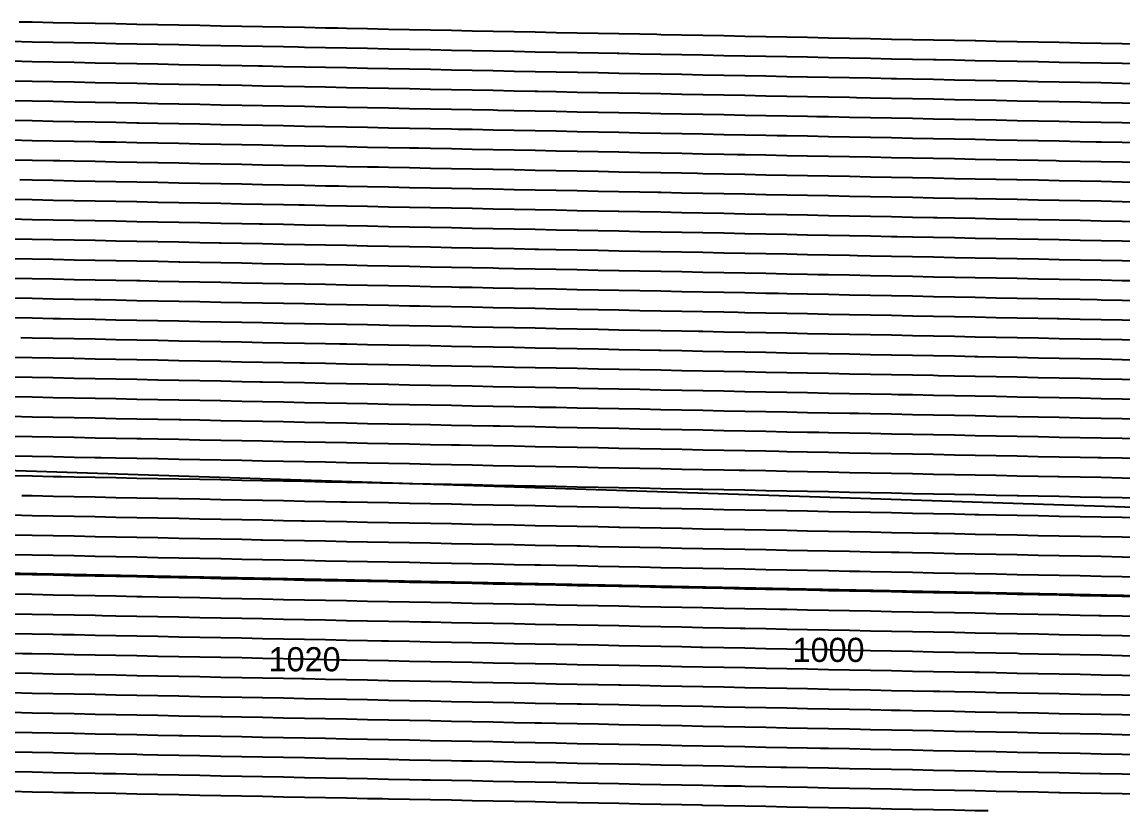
# Model space of a CAD drawing. Header units: metres. Extents: x 2416 to 4584, y 31 to 133.
# Drawn here: x 3184.7 to 3298.6, y 32.7 to 114.3 of the extents above; entities that cross this region are included whole.
import ezdxf
from ezdxf.enums import TextEntityAlignment as Align

# ---------------------------------------------------------------- set-up
doc = ezdxf.new("R2010")
doc.units = ezdxf.units.M
for name, color, linetype in [('Vs_1000', 7, 'Continuous'), ('Vs_1020', 7, 'Continuous'), ('Vs_1040', 7, 'Continuous'), ('Vs_1060', 7, 'Continuous'), ('Vs_1080', 7, 'Continuous'), ('Vs_1100', 7, 'Continuous'), ('Vs_1120', 7, 'Continuous'), ('Vs_1140', 7, 'Continuous'), ('Vs_1160', 7, 'Continuous'), ('Vs_380', 7, 'Continuous'), ('Vs_400', 7, 'Continuous'), ('Vs_420', 7, 'Continuous'), ('Vs_440', 7, 'Continuous'), ('Vs_460', 7, 'Continuous'), ('Vs_480', 7, 'Continuous'), ('Vs_500', 7, 'Continuous'), ('Vs_520', 7, 'Continuous'), ('Vs_540', 7, 'Continuous'), ('Vs_560', 7, 'Continuous'), ('Vs_580', 7, 'Continuous'), ('Vs_600', 7, 'Continuous'), ('Vs_620', 7, 'Continuous'), ('Vs_640', 7, 'Continuous'), ('Vs_660', 7, 'Continuous'), ('Vs_680', 7, 'Continuous'), ('Vs_700', 7, 'Continuous'), ('Vs_720', 7, 'Continuous'), ('Vs_740', 7, 'Continuous'), ('Vs_760', 7, 'Continuous'), ('Vs_780', 7, 'Continuous'), ('Vs_800', 7, 'Continuous'), ('Vs_820', 7, 'Continuous'), ('Vs_840', 7, 'Continuous'), ('Vs_860', 7, 'Continuous'), ('Vs_880', 7, 'Continuous'), ('Vs_900', 7, 'Continuous'), ('Vs_920', 7, 'Continuous'), ('Vs_940', 7, 'Continuous'), ('Vs_960', 7, 'Continuous'), ('Vs_980', 7, 'Continuous')]:
    doc.layers.add(name, color=color, linetype=linetype)

msp = doc.modelspace()

# ---------------------------------------------------------------- linework, layer by layer
at = {"layer": 'Vs_1000'}
msp.add_lwpolyline([(3300.7, 48.73), (3298.54, 48.77), (3296.37, 48.82), (3294.2, 48.86), (3292.03, 48.9), (3289.86, 48.95), (3287.92, 48.98), (3287.7, 48.99), (3285.53, 49.03), (3283.36, 49.08), (3281.19, 49.12), (3279.02, 49.16), (3276.85, 49.2), (3274.69, 49.25), (3272.52, 49.29), (3270.35, 49.33), (3268.18, 49.38), (3266.01, 49.42), (3263.85, 49.46), (3261.68, 49.5), (3259.51, 49.55), (3257.34, 49.59), (3255.17, 49.63), (3254.92, 49.64), (3253.01, 49.68), (3250.84, 49.72), (3248.67, 49.76), (3246.5, 49.8), (3244.33, 49.85), (3242.17, 49.89), (3240, 49.93), (3237.83, 49.98), (3235.66, 50.02), (3233.49, 50.06), (3231.33, 50.11), (3229.16, 50.15), (3226.99, 50.19), (3224.82, 50.23), (3222.65, 50.28), (3221.93, 50.29), (3220.49, 50.32), (3218.32, 50.36), (3216.15, 50.41), (3213.98, 50.45), (3211.81, 50.49), (3209.64, 50.53), (3207.48, 50.58), (3205.31, 50.62), (3203.14, 50.66), (3200.97, 50.71), (3198.8, 50.75), (3196.64, 50.79), (3194.47, 50.84), (3192.3, 50.88), (3190.13, 50.92), (3188.94, 50.94), (3187.96, 50.96), (3185.8, 51.01), (3183.63, 51.05)], dxfattribs=at)
at = {"layer": 'Vs_1020'}
msp.add_lwpolyline([(3300.7, 46.69), (3298.54, 46.73), (3296.37, 46.78), (3294.2, 46.82), (3292.03, 46.86), (3289.86, 46.91), (3287.7, 46.95), (3285.53, 46.99), (3283.81, 47.03), (3283.36, 47.03), (3281.19, 47.08), (3279.02, 47.12), (3276.85, 47.16), (3274.69, 47.21), (3272.52, 47.25), (3270.35, 47.29), (3268.18, 47.33), (3266.01, 47.38), (3263.85, 47.42), (3261.68, 47.46), (3259.51, 47.51), (3257.34, 47.55), (3255.17, 47.59), (3253.01, 47.63), (3250.84, 47.68), (3250.81, 47.68), (3248.67, 47.72), (3246.5, 47.76), (3244.33, 47.81), (3242.17, 47.85), (3240, 47.89), (3237.83, 47.94), (3235.66, 47.98), (3233.49, 48.02), (3231.33, 48.06), (3229.16, 48.11), (3226.99, 48.15), (3224.82, 48.19), (3222.65, 48.24), (3220.49, 48.28), (3218.32, 48.32), (3217.82, 48.33), (3216.15, 48.36), (3213.98, 48.41), (3211.81, 48.45), (3209.64, 48.49), (3207.48, 48.54), (3205.31, 48.58), (3203.14, 48.62), (3200.97, 48.67), (3198.8, 48.71), (3196.64, 48.75), (3194.47, 48.79), (3192.3, 48.84), (3190.13, 48.88), (3187.96, 48.92), (3185.8, 48.97), (3184.83, 48.98), (3183.63, 49.01)], dxfattribs=at)
at = {"layer": 'Vs_1040'}
msp.add_lwpolyline([(3300.7, 44.65), (3298.54, 44.69), (3296.37, 44.74), (3294.2, 44.78), (3292.03, 44.82), (3289.86, 44.86), (3287.7, 44.91), (3285.53, 44.95), (3283.36, 44.99), (3281.19, 45.04), (3279.69, 45.07), (3279.02, 45.08), (3276.85, 45.12), (3274.69, 45.16), (3272.52, 45.21), (3270.35, 45.25), (3268.18, 45.29), (3266.01, 45.34), (3263.85, 45.38), (3261.68, 45.42), (3259.51, 45.46), (3257.34, 45.51), (3255.17, 45.55), (3253.01, 45.59), (3250.84, 45.64), (3248.67, 45.68), (3246.7, 45.72), (3246.5, 45.72), (3244.33, 45.77), (3242.17, 45.81), (3240, 45.85), (3237.83, 45.89), (3235.66, 45.94), (3233.49, 45.98), (3231.33, 46.02), (3229.16, 46.07), (3226.99, 46.11), (3224.82, 46.15), (3222.65, 46.19), (3220.49, 46.24), (3218.32, 46.28), (3216.15, 46.32), (3213.98, 46.37), (3213.71, 46.37), (3211.81, 46.41), (3209.64, 46.45), (3207.48, 46.5), (3205.31, 46.54), (3203.14, 46.58), (3200.97, 46.62), (3198.8, 46.67), (3196.64, 46.71), (3194.47, 46.75), (3192.3, 46.8), (3190.13, 46.84), (3187.96, 46.88), (3185.8, 46.92), (3183.63, 46.97)], dxfattribs=at)
at = {"layer": 'Vs_1060'}
msp.add_lwpolyline([(3300.7, 42.61), (3298.54, 42.65), (3296.37, 42.69), (3294.2, 42.74), (3292.03, 42.78), (3289.86, 42.82), (3287.7, 42.87), (3285.53, 42.91), (3283.36, 42.95), (3281.19, 42.99), (3279.02, 43.04), (3276.85, 43.08), (3275.58, 43.11), (3274.69, 43.12), (3272.52, 43.17), (3270.35, 43.21), (3268.18, 43.25), (3266.01, 43.29), (3263.85, 43.34), (3261.68, 43.38), (3259.51, 43.42), (3257.34, 43.47), (3255.17, 43.51), (3253.01, 43.55), (3250.84, 43.6), (3248.67, 43.64), (3246.5, 43.68), (3244.33, 43.72), (3242.59, 43.76), (3242.17, 43.77), (3240, 43.81), (3237.83, 43.85), (3235.66, 43.9), (3233.49, 43.94), (3231.33, 43.98), (3229.16, 44.02), (3226.99, 44.07), (3224.82, 44.11), (3222.65, 44.15), (3220.49, 44.2), (3218.32, 44.24), (3216.15, 44.28), (3213.98, 44.33), (3211.81, 44.37), (3209.64, 44.41), (3209.6, 44.41), (3207.48, 44.45), (3205.31, 44.5), (3203.14, 44.54), (3200.97, 44.58), (3198.8, 44.63), (3196.64, 44.67), (3194.47, 44.71), (3192.3, 44.75), (3190.13, 44.8), (3187.96, 44.84), (3185.8, 44.88), (3183.63, 44.93)], dxfattribs=at)
at = {"layer": 'Vs_1080'}
msp.add_lwpolyline([(3300.7, 40.57), (3298.54, 40.61), (3296.37, 40.65), (3294.2, 40.7), (3292.03, 40.74), (3289.86, 40.78), (3287.7, 40.82), (3285.53, 40.87), (3283.36, 40.91), (3281.19, 40.95), (3279.02, 41), (3276.85, 41.04), (3274.69, 41.08), (3272.52, 41.12), (3271.47, 41.15), (3270.35, 41.17), (3268.18, 41.21), (3266.01, 41.25), (3263.85, 41.3), (3261.68, 41.34), (3259.51, 41.38), (3257.34, 41.43), (3255.17, 41.47), (3253.01, 41.51), (3250.84, 41.55), (3248.67, 41.6), (3246.5, 41.64), (3244.33, 41.68), (3242.17, 41.73), (3240, 41.77), (3238.48, 41.8), (3237.83, 41.81), (3235.66, 41.85), (3233.49, 41.9), (3231.33, 41.94), (3229.16, 41.98), (3226.99, 42.03), (3224.82, 42.07), (3222.65, 42.11), (3220.49, 42.16), (3218.32, 42.2), (3216.15, 42.24), (3213.98, 42.28), (3211.81, 42.33), (3209.64, 42.37), (3207.48, 42.41), (3205.48, 42.45), (3205.31, 42.46), (3203.14, 42.5), (3200.97, 42.54), (3198.8, 42.58), (3196.64, 42.63), (3194.47, 42.67), (3192.3, 42.71), (3190.13, 42.76), (3187.96, 42.8), (3185.8, 42.84), (3183.63, 42.89)], dxfattribs=at)
at = {"layer": 'Vs_1100'}
msp.add_lwpolyline([(3300.35, 38.53), (3298.54, 38.57), (3296.37, 38.61), (3294.2, 38.65), (3292.03, 38.7), (3289.86, 38.74), (3287.7, 38.78), (3285.53, 38.83), (3283.36, 38.87), (3281.19, 38.91), (3279.02, 38.95), (3276.85, 39), (3274.69, 39.04), (3272.52, 39.08), (3270.35, 39.13), (3268.18, 39.17), (3267.36, 39.19), (3266.01, 39.21), (3263.85, 39.26), (3261.68, 39.3), (3259.51, 39.34), (3257.34, 39.38), (3255.17, 39.43), (3253.01, 39.47), (3250.84, 39.51), (3248.67, 39.56), (3246.5, 39.6), (3244.33, 39.64), (3242.17, 39.68), (3240, 39.73), (3237.83, 39.77), (3235.66, 39.81), (3234.37, 39.84), (3233.49, 39.86), (3231.33, 39.9), (3229.16, 39.94), (3226.99, 39.99), (3224.82, 40.03), (3222.65, 40.07), (3220.49, 40.11), (3218.32, 40.16), (3216.15, 40.2), (3213.98, 40.24), (3211.81, 40.29), (3209.64, 40.33), (3207.48, 40.37), (3205.31, 40.41), (3203.14, 40.46), (3201.37, 40.49), (3200.97, 40.5), (3198.8, 40.54), (3196.64, 40.59), (3194.47, 40.63), (3192.3, 40.67), (3190.13, 40.72), (3187.96, 40.76), (3185.8, 40.8), (3183.63, 40.84)], dxfattribs=at)
at = {"layer": 'Vs_1120'}
msp.add_lwpolyline([(3300.7, 36.48), (3298.54, 36.53), (3296.37, 36.57), (3296.24, 36.57), (3294.2, 36.61), (3292.03, 36.66), (3289.86, 36.7), (3287.7, 36.74), (3285.53, 36.78), (3283.36, 36.83), (3281.19, 36.87), (3279.02, 36.91), (3276.85, 36.96), (3274.69, 37), (3272.52, 37.04), (3270.35, 37.09), (3268.18, 37.13), (3266.01, 37.17), (3263.85, 37.21), (3263.25, 37.23), (3261.68, 37.26), (3259.51, 37.3), (3257.34, 37.34), (3255.17, 37.39), (3253.01, 37.43), (3250.84, 37.47), (3248.67, 37.51), (3246.5, 37.56), (3244.33, 37.6), (3242.17, 37.64), (3240, 37.69), (3237.83, 37.73), (3235.66, 37.77), (3233.49, 37.82), (3231.33, 37.86), (3230.25, 37.88), (3229.16, 37.9), (3226.99, 37.94), (3224.82, 37.99), (3222.65, 38.03), (3220.49, 38.07), (3218.32, 38.12), (3216.15, 38.16), (3213.98, 38.2), (3211.81, 38.24), (3209.64, 38.29), (3207.48, 38.33), (3205.31, 38.37), (3203.14, 38.42), (3200.97, 38.46), (3198.8, 38.5), (3197.26, 38.53), (3196.64, 38.55), (3194.47, 38.59), (3192.3, 38.63), (3190.13, 38.67), (3187.96, 38.72), (3185.8, 38.76), (3183.63, 38.8)], dxfattribs=at)
at = {"layer": 'Vs_1140'}
msp.add_lwpolyline([(3300.7, 34.44), (3298.54, 34.49), (3296.37, 34.53), (3294.2, 34.57), (3292.13, 34.61), (3292.03, 34.61), (3289.86, 34.66), (3287.7, 34.7), (3285.53, 34.74), (3283.36, 34.79), (3281.19, 34.83), (3279.02, 34.87), (3276.85, 34.92), (3274.69, 34.96), (3272.52, 35), (3270.35, 35.04), (3268.18, 35.09), (3266.01, 35.13), (3263.85, 35.17), (3261.68, 35.22), (3259.51, 35.26), (3259.13, 35.27), (3257.34, 35.3), (3255.17, 35.34), (3253.01, 35.39), (3250.84, 35.43), (3248.67, 35.47), (3246.5, 35.52), (3244.33, 35.56), (3242.17, 35.6), (3240, 35.65), (3237.83, 35.69), (3235.66, 35.73), (3233.49, 35.77), (3231.33, 35.82), (3229.16, 35.86), (3226.99, 35.9), (3226.14, 35.92), (3224.82, 35.95), (3222.65, 35.99), (3220.49, 36.03), (3218.32, 36.07), (3216.15, 36.12), (3213.98, 36.16), (3211.81, 36.2), (3209.64, 36.25), (3207.48, 36.29), (3205.31, 36.33), (3203.14, 36.38), (3200.97, 36.42), (3198.8, 36.46), (3196.64, 36.5), (3194.47, 36.55), (3193.15, 36.57), (3192.3, 36.59), (3190.13, 36.63), (3187.96, 36.68), (3185.8, 36.72), (3183.63, 36.76)], dxfattribs=at)
at = {"layer": 'Vs_1160'}
msp.add_lwpolyline([(3284.7, 32.72), (3283.36, 32.75), (3281.19, 32.79), (3279.02, 32.83), (3276.85, 32.87), (3274.69, 32.92), (3272.52, 32.96), (3270.35, 33), (3268.18, 33.05), (3266.01, 33.09), (3263.85, 33.13), (3261.68, 33.17), (3259.51, 33.22), (3257.34, 33.26), (3255.17, 33.3), (3255.02, 33.31), (3253.01, 33.35), (3250.84, 33.39), (3248.67, 33.43), (3246.5, 33.48), (3244.33, 33.52), (3242.17, 33.56), (3240, 33.6), (3237.83, 33.65), (3235.66, 33.69), (3233.49, 33.73), (3231.33, 33.78), (3229.16, 33.82), (3226.99, 33.86), (3224.82, 33.9), (3222.65, 33.95), (3222.03, 33.96), (3220.49, 33.99), (3218.32, 34.03), (3216.15, 34.08), (3213.98, 34.12), (3211.81, 34.16), (3209.64, 34.21), (3207.48, 34.25), (3205.31, 34.29), (3203.14, 34.33), (3200.97, 34.38), (3198.8, 34.42), (3196.64, 34.46), (3194.47, 34.51), (3192.3, 34.55), (3190.13, 34.59), (3189.04, 34.61), (3187.96, 34.63), (3185.8, 34.68), (3183.63, 34.72)], dxfattribs=at)
at = {"layer": 'Vs_380'}
msp.add_lwpolyline([(3300.7, 112.01), (3298.54, 112.05), (3296.37, 112.1), (3294.2, 112.14), (3292.03, 112.18), (3289.86, 112.22), (3287.7, 112.27), (3285.53, 112.31), (3283.41, 112.35), (3283.36, 112.35), (3281.19, 112.4), (3279.02, 112.44), (3276.85, 112.48), (3274.69, 112.52), (3272.52, 112.57), (3270.35, 112.61), (3268.18, 112.65), (3266.01, 112.7), (3263.85, 112.74), (3261.68, 112.78), (3259.51, 112.83), (3257.34, 112.87), (3255.17, 112.91), (3253.01, 112.95), (3250.84, 113), (3250.42, 113.01), (3248.67, 113.04), (3246.5, 113.08), (3244.33, 113.13), (3242.17, 113.17), (3240, 113.21), (3237.83, 113.25), (3235.66, 113.3), (3233.49, 113.34), (3231.33, 113.38), (3229.16, 113.43), (3226.99, 113.47), (3224.82, 113.51), (3222.65, 113.55), (3220.49, 113.6), (3218.32, 113.64), (3217.43, 113.66), (3216.15, 113.68), (3213.98, 113.73), (3211.81, 113.77), (3209.64, 113.81), (3207.48, 113.86), (3205.31, 113.9), (3203.14, 113.94), (3200.97, 113.98), (3198.8, 114.03), (3196.64, 114.07), (3194.47, 114.11), (3192.3, 114.16), (3190.13, 114.2), (3187.96, 114.24), (3185.8, 114.28), (3184.44, 114.31)], dxfattribs=at)
at = {"layer": 'Vs_400'}
msp.add_lwpolyline([(3300.7, 109.97), (3298.54, 110.01), (3296.37, 110.05), (3294.2, 110.1), (3292.03, 110.14), (3289.86, 110.18), (3287.7, 110.23), (3285.53, 110.27), (3283.36, 110.31), (3281.19, 110.35), (3279.3, 110.39), (3279.02, 110.4), (3276.85, 110.44), (3274.69, 110.48), (3272.52, 110.53), (3270.35, 110.57), (3268.18, 110.61), (3266.01, 110.66), (3263.85, 110.7), (3261.68, 110.74), (3259.51, 110.78), (3257.34, 110.83), (3255.17, 110.87), (3253.01, 110.91), (3250.84, 110.96), (3248.67, 111), (3246.5, 111.04), (3246.31, 111.05), (3244.33, 111.08), (3242.17, 111.13), (3240, 111.17), (3237.83, 111.21), (3235.66, 111.26), (3233.49, 111.3), (3231.33, 111.34), (3229.16, 111.38), (3226.99, 111.43), (3224.82, 111.47), (3222.65, 111.51), (3220.49, 111.56), (3218.32, 111.6), (3216.15, 111.64), (3213.98, 111.69), (3213.32, 111.7), (3211.81, 111.73), (3209.64, 111.77), (3207.48, 111.81), (3205.31, 111.86), (3203.14, 111.9), (3200.97, 111.94), (3198.8, 111.99), (3196.64, 112.03), (3194.47, 112.07), (3192.3, 112.11), (3190.13, 112.16), (3187.96, 112.2), (3185.8, 112.24), (3183.63, 112.29)], dxfattribs=at)
at = {"layer": 'Vs_420'}
msp.add_lwpolyline([(3300.7, 107.93), (3298.54, 107.97), (3296.37, 108.01), (3294.2, 108.06), (3292.03, 108.1), (3289.86, 108.14), (3287.7, 108.18), (3285.53, 108.23), (3283.36, 108.27), (3281.19, 108.31), (3279.02, 108.36), (3276.85, 108.4), (3275.19, 108.43), (3274.69, 108.44), (3272.52, 108.49), (3270.35, 108.53), (3268.18, 108.57), (3266.01, 108.61), (3263.85, 108.66), (3261.68, 108.7), (3259.51, 108.74), (3257.34, 108.79), (3255.17, 108.83), (3253.01, 108.87), (3250.84, 108.91), (3248.67, 108.96), (3246.5, 109), (3244.33, 109.04), (3242.2, 109.09), (3242.17, 109.09), (3240, 109.13), (3237.83, 109.17), (3235.66, 109.21), (3233.49, 109.26), (3231.33, 109.3), (3229.16, 109.34), (3226.99, 109.39), (3224.82, 109.43), (3222.65, 109.47), (3220.49, 109.52), (3218.32, 109.56), (3216.15, 109.6), (3213.98, 109.64), (3211.81, 109.69), (3209.64, 109.73), (3209.21, 109.74), (3207.48, 109.77), (3205.31, 109.82), (3203.14, 109.86), (3200.97, 109.9), (3198.8, 109.94), (3196.64, 109.99), (3194.47, 110.03), (3192.3, 110.07), (3190.13, 110.12), (3187.96, 110.16), (3185.8, 110.2), (3183.63, 110.25)], dxfattribs=at)
at = {"layer": 'Vs_440'}
msp.add_lwpolyline([(3300.7, 105.89), (3298.54, 105.93), (3296.37, 105.97), (3294.2, 106.01), (3292.03, 106.06), (3289.86, 106.1), (3287.7, 106.14), (3285.53, 106.19), (3283.36, 106.23), (3281.19, 106.27), (3279.02, 106.32), (3276.85, 106.36), (3274.69, 106.4), (3272.52, 106.44), (3271.08, 106.47), (3270.35, 106.49), (3268.18, 106.53), (3266.01, 106.57), (3263.85, 106.62), (3261.68, 106.66), (3259.51, 106.7), (3257.34, 106.74), (3255.17, 106.79), (3253.01, 106.83), (3250.84, 106.87), (3248.67, 106.92), (3246.5, 106.96), (3244.33, 107), (3242.17, 107.04), (3240, 107.09), (3238.09, 107.13), (3237.83, 107.13), (3235.66, 107.17), (3233.49, 107.22), (3231.33, 107.26), (3229.16, 107.3), (3226.99, 107.35), (3224.82, 107.39), (3222.65, 107.43), (3220.49, 107.47), (3218.32, 107.52), (3216.15, 107.56), (3213.98, 107.6), (3211.81, 107.65), (3209.64, 107.69), (3207.48, 107.73), (3205.31, 107.77), (3205.09, 107.78), (3203.14, 107.82), (3200.97, 107.86), (3198.8, 107.9), (3196.64, 107.95), (3194.47, 107.99), (3192.3, 108.03), (3190.13, 108.08), (3187.96, 108.12), (3185.8, 108.16), (3183.63, 108.2)], dxfattribs=at)
at = {"layer": 'Vs_460'}
msp.add_lwpolyline([(3299.96, 103.86), (3298.54, 103.89), (3296.37, 103.93), (3294.2, 103.97), (3292.03, 104.02), (3289.86, 104.06), (3287.7, 104.1), (3285.53, 104.15), (3283.36, 104.19), (3281.19, 104.23), (3279.02, 104.27), (3276.85, 104.32), (3274.69, 104.36), (3272.52, 104.4), (3270.35, 104.45), (3268.18, 104.49), (3266.97, 104.51), (3266.01, 104.53), (3263.85, 104.57), (3261.68, 104.62), (3259.51, 104.66), (3257.34, 104.7), (3255.17, 104.75), (3253.01, 104.79), (3250.84, 104.83), (3248.67, 104.87), (3246.5, 104.92), (3244.33, 104.96), (3242.17, 105), (3240, 105.05), (3237.83, 105.09), (3235.66, 105.13), (3233.97, 105.17), (3233.49, 105.18), (3231.33, 105.22), (3229.16, 105.26), (3226.99, 105.3), (3224.82, 105.35), (3222.65, 105.39), (3220.49, 105.43), (3218.32, 105.48), (3216.15, 105.52), (3213.98, 105.56), (3211.81, 105.6), (3209.64, 105.65), (3207.48, 105.69), (3205.31, 105.73), (3203.14, 105.78), (3200.98, 105.82), (3200.97, 105.82), (3198.8, 105.86), (3196.64, 105.91), (3194.47, 105.95), (3192.3, 105.99), (3190.13, 106.03), (3187.96, 106.08), (3185.8, 106.12), (3183.63, 106.16)], dxfattribs=at)
at = {"layer": 'Vs_480'}
msp.add_lwpolyline([(3300.7, 101.8), (3298.54, 101.85), (3296.37, 101.89), (3295.85, 101.9), (3294.2, 101.93), (3292.03, 101.98), (3289.86, 102.02), (3287.7, 102.06), (3285.53, 102.1), (3283.36, 102.15), (3281.19, 102.19), (3279.02, 102.23), (3276.85, 102.28), (3274.69, 102.32), (3272.52, 102.36), (3270.35, 102.4), (3268.18, 102.45), (3266.01, 102.49), (3263.85, 102.53), (3262.86, 102.55), (3261.68, 102.58), (3259.51, 102.62), (3257.34, 102.66), (3255.17, 102.7), (3253.01, 102.75), (3250.84, 102.79), (3248.67, 102.83), (3246.5, 102.88), (3244.33, 102.92), (3242.17, 102.96), (3240, 103.01), (3237.83, 103.05), (3235.66, 103.09), (3233.49, 103.13), (3231.33, 103.18), (3229.86, 103.21), (3229.16, 103.22), (3226.99, 103.26), (3224.82, 103.31), (3222.65, 103.35), (3220.49, 103.39), (3218.32, 103.43), (3216.15, 103.48), (3213.98, 103.52), (3211.81, 103.56), (3209.64, 103.61), (3207.48, 103.65), (3205.31, 103.69), (3203.14, 103.74), (3200.97, 103.78), (3198.8, 103.82), (3196.87, 103.86), (3196.64, 103.86), (3194.47, 103.91), (3192.3, 103.95), (3190.13, 103.99), (3187.96, 104.04), (3185.8, 104.08), (3183.63, 104.12)], dxfattribs=at)
at = {"layer": 'Vs_500'}
msp.add_lwpolyline([(3300.7, 99.76), (3298.54, 99.81), (3296.37, 99.85), (3294.2, 99.89), (3292.03, 99.93), (3291.74, 99.94), (3289.86, 99.98), (3287.7, 100.02), (3285.53, 100.06), (3283.36, 100.11), (3281.19, 100.15), (3279.02, 100.19), (3276.85, 100.23), (3274.69, 100.28), (3272.52, 100.32), (3270.35, 100.36), (3268.18, 100.41), (3266.01, 100.45), (3263.85, 100.49), (3261.68, 100.53), (3259.51, 100.58), (3258.74, 100.59), (3257.34, 100.62), (3255.17, 100.66), (3253.01, 100.71), (3250.84, 100.75), (3248.67, 100.79), (3246.5, 100.84), (3244.33, 100.88), (3242.17, 100.92), (3240, 100.96), (3237.83, 101.01), (3235.66, 101.05), (3233.49, 101.09), (3231.33, 101.14), (3229.16, 101.18), (3226.99, 101.22), (3225.75, 101.25), (3224.82, 101.26), (3222.65, 101.31), (3220.49, 101.35), (3218.32, 101.39), (3216.15, 101.44), (3213.98, 101.48), (3211.81, 101.52), (3209.64, 101.57), (3207.48, 101.61), (3205.31, 101.65), (3203.14, 101.69), (3200.97, 101.74), (3198.8, 101.78), (3196.64, 101.82), (3194.47, 101.87), (3192.76, 101.9), (3192.3, 101.91), (3190.13, 101.95), (3187.96, 101.99), (3185.8, 102.04), (3183.63, 102.08)], dxfattribs=at)
at = {"layer": 'Vs_520'}
msp.add_lwpolyline([(3300.7, 97.72), (3298.54, 97.76), (3296.37, 97.81), (3294.2, 97.85), (3292.03, 97.89), (3289.86, 97.94), (3287.7, 97.98), (3287.62, 97.98), (3285.53, 98.02), (3283.36, 98.06), (3281.19, 98.11), (3279.02, 98.15), (3276.85, 98.19), (3274.69, 98.24), (3272.52, 98.28), (3270.35, 98.32), (3268.18, 98.36), (3266.01, 98.41), (3263.85, 98.45), (3261.68, 98.49), (3259.51, 98.54), (3257.34, 98.58), (3255.17, 98.62), (3254.63, 98.63), (3253.01, 98.67), (3250.84, 98.71), (3248.67, 98.75), (3246.5, 98.79), (3244.33, 98.84), (3242.17, 98.88), (3240, 98.92), (3237.83, 98.97), (3235.66, 99.01), (3233.49, 99.05), (3231.33, 99.09), (3229.16, 99.14), (3226.99, 99.18), (3224.82, 99.22), (3222.65, 99.27), (3221.64, 99.29), (3220.49, 99.31), (3218.32, 99.35), (3216.15, 99.4), (3213.98, 99.44), (3211.81, 99.48), (3209.64, 99.52), (3207.48, 99.57), (3205.31, 99.61), (3203.14, 99.65), (3200.97, 99.7), (3198.8, 99.74), (3196.64, 99.78), (3194.47, 99.82), (3192.3, 99.87), (3190.13, 99.91), (3188.65, 99.94), (3187.96, 99.95), (3185.8, 100), (3183.63, 100.04)], dxfattribs=at)
at = {"layer": 'Vs_540'}
msp.add_lwpolyline([(3300.7, 95.68), (3298.54, 95.72), (3296.37, 95.77), (3294.2, 95.81), (3292.03, 95.85), (3289.86, 95.89), (3287.7, 95.94), (3285.53, 95.98), (3283.51, 96.02), (3283.36, 96.02), (3281.19, 96.07), (3279.02, 96.11), (3276.85, 96.15), (3274.69, 96.19), (3272.52, 96.24), (3270.35, 96.28), (3268.18, 96.32), (3266.01, 96.37), (3263.85, 96.41), (3261.68, 96.45), (3259.51, 96.5), (3257.34, 96.54), (3255.17, 96.58), (3253.01, 96.62), (3250.84, 96.67), (3250.52, 96.67), (3248.67, 96.71), (3246.5, 96.75), (3244.33, 96.8), (3242.17, 96.84), (3240, 96.88), (3237.83, 96.92), (3235.66, 96.97), (3233.49, 97.01), (3231.33, 97.05), (3229.16, 97.1), (3226.99, 97.14), (3224.82, 97.18), (3222.65, 97.23), (3220.49, 97.27), (3218.32, 97.31), (3217.53, 97.33), (3216.15, 97.35), (3213.98, 97.4), (3211.81, 97.44), (3209.64, 97.48), (3207.48, 97.53), (3205.31, 97.57), (3203.14, 97.61), (3200.97, 97.65), (3198.8, 97.7), (3196.64, 97.74), (3194.47, 97.78), (3192.3, 97.83), (3190.13, 97.87), (3187.96, 97.91), (3185.8, 97.95), (3184.53, 97.98)], dxfattribs=at)
at = {"layer": 'Vs_560'}
msp.add_lwpolyline([(3300.7, 93.64), (3298.54, 93.68), (3296.37, 93.72), (3294.2, 93.77), (3292.03, 93.81), (3289.86, 93.85), (3287.7, 93.9), (3285.53, 93.94), (3283.36, 93.98), (3281.19, 94.02), (3279.4, 94.06), (3279.02, 94.07), (3276.85, 94.11), (3274.69, 94.15), (3272.52, 94.2), (3270.35, 94.24), (3268.18, 94.28), (3266.01, 94.33), (3263.85, 94.37), (3261.68, 94.41), (3259.51, 94.45), (3257.34, 94.5), (3255.17, 94.54), (3253.01, 94.58), (3250.84, 94.63), (3248.67, 94.67), (3246.5, 94.71), (3246.41, 94.71), (3244.33, 94.75), (3242.17, 94.8), (3240, 94.84), (3237.83, 94.88), (3235.66, 94.93), (3233.49, 94.97), (3231.33, 95.01), (3229.16, 95.06), (3226.99, 95.1), (3224.82, 95.14), (3222.65, 95.18), (3220.49, 95.23), (3218.32, 95.27), (3216.15, 95.31), (3213.98, 95.36), (3213.42, 95.37), (3211.81, 95.4), (3209.64, 95.44), (3207.48, 95.48), (3205.31, 95.53), (3203.14, 95.57), (3200.97, 95.61), (3198.8, 95.66), (3196.64, 95.7), (3194.47, 95.74), (3192.3, 95.78), (3190.13, 95.83), (3187.96, 95.87), (3185.8, 95.91), (3183.63, 95.96)], dxfattribs=at)
at = {"layer": 'Vs_580'}
msp.add_lwpolyline([(3300.7, 91.6), (3298.54, 91.64), (3296.37, 91.68), (3294.2, 91.73), (3292.03, 91.77), (3289.86, 91.81), (3287.7, 91.85), (3285.53, 91.9), (3283.36, 91.94), (3281.19, 91.98), (3279.02, 92.03), (3276.85, 92.07), (3275.29, 92.1), (3274.69, 92.11), (3272.52, 92.16), (3270.35, 92.2), (3268.18, 92.24), (3266.01, 92.28), (3263.85, 92.33), (3261.68, 92.37), (3259.51, 92.41), (3257.34, 92.46), (3255.17, 92.5), (3253.01, 92.54), (3250.84, 92.58), (3248.67, 92.63), (3246.5, 92.67), (3244.33, 92.71), (3242.3, 92.75), (3242.17, 92.76), (3240, 92.8), (3237.83, 92.84), (3235.66, 92.89), (3233.49, 92.93), (3231.33, 92.97), (3229.16, 93.01), (3226.99, 93.06), (3224.82, 93.1), (3222.65, 93.14), (3220.49, 93.19), (3218.32, 93.23), (3216.15, 93.27), (3213.98, 93.31), (3211.81, 93.36), (3209.64, 93.4), (3209.3, 93.41), (3207.48, 93.44), (3205.31, 93.49), (3203.14, 93.53), (3200.97, 93.57), (3198.8, 93.61), (3196.64, 93.66), (3194.47, 93.7), (3192.3, 93.74), (3190.13, 93.79), (3187.96, 93.83), (3185.8, 93.87), (3183.63, 93.92)], dxfattribs=at)
at = {"layer": 'Vs_600'}
msp.add_lwpolyline([(3300.7, 89.56), (3298.54, 89.6), (3296.37, 89.64), (3294.2, 89.68), (3292.03, 89.73), (3289.86, 89.77), (3287.7, 89.81), (3285.53, 89.86), (3283.36, 89.9), (3281.19, 89.94), (3279.02, 89.99), (3276.85, 90.03), (3274.69, 90.07), (3272.52, 90.11), (3271.18, 90.14), (3270.35, 90.16), (3268.18, 90.2), (3266.01, 90.24), (3263.85, 90.29), (3261.68, 90.33), (3259.51, 90.37), (3257.34, 90.41), (3255.17, 90.46), (3253.01, 90.5), (3250.84, 90.54), (3248.67, 90.59), (3246.5, 90.63), (3244.33, 90.67), (3242.17, 90.72), (3240, 90.76), (3238.18, 90.79), (3237.83, 90.8), (3235.66, 90.84), (3233.49, 90.89), (3231.33, 90.93), (3229.16, 90.97), (3226.99, 91.02), (3224.82, 91.06), (3222.65, 91.1), (3220.49, 91.14), (3218.32, 91.19), (3216.15, 91.23), (3213.98, 91.27), (3211.81, 91.32), (3209.64, 91.36), (3207.48, 91.4), (3205.31, 91.44), (3205.19, 91.45), (3203.14, 91.49), (3200.97, 91.53), (3198.8, 91.57), (3196.64, 91.62), (3194.47, 91.66), (3192.3, 91.7), (3190.13, 91.75), (3187.96, 91.79), (3185.8, 91.83), (3183.63, 91.87)], dxfattribs=at)
at = {"layer": 'Vs_620'}
msp.add_lwpolyline([(3300.06, 87.53), (3298.54, 87.56), (3296.37, 87.6), (3294.2, 87.64), (3292.03, 87.69), (3289.86, 87.73), (3287.7, 87.77), (3285.53, 87.82), (3283.36, 87.86), (3281.19, 87.9), (3279.02, 87.94), (3276.85, 87.99), (3274.69, 88.03), (3272.52, 88.07), (3270.35, 88.12), (3268.18, 88.16), (3267.07, 88.18), (3266.01, 88.2), (3263.85, 88.24), (3261.68, 88.29), (3259.51, 88.33), (3257.34, 88.37), (3255.17, 88.42), (3253.01, 88.46), (3250.84, 88.5), (3248.67, 88.55), (3246.5, 88.59), (3244.33, 88.63), (3242.17, 88.67), (3240, 88.72), (3237.83, 88.76), (3235.66, 88.8), (3234.07, 88.83), (3233.49, 88.85), (3231.33, 88.89), (3229.16, 88.93), (3226.99, 88.97), (3224.82, 89.02), (3222.65, 89.06), (3220.49, 89.1), (3218.32, 89.15), (3216.15, 89.19), (3213.98, 89.23), (3211.81, 89.27), (3209.64, 89.32), (3207.48, 89.36), (3205.31, 89.4), (3203.14, 89.45), (3201.08, 89.49), (3200.97, 89.49), (3198.8, 89.53), (3196.64, 89.58), (3194.47, 89.62), (3192.3, 89.66), (3190.13, 89.7), (3187.96, 89.75), (3185.8, 89.79), (3183.63, 89.83)], dxfattribs=at)
at = {"layer": 'Vs_640'}
msp.add_lwpolyline([(3300.7, 85.47), (3298.54, 85.52), (3296.37, 85.56), (3295.95, 85.57), (3294.2, 85.6), (3292.03, 85.65), (3289.86, 85.69), (3287.7, 85.73), (3285.53, 85.77), (3283.36, 85.82), (3281.19, 85.86), (3279.02, 85.9), (3276.85, 85.95), (3274.69, 85.99), (3272.52, 86.03), (3270.35, 86.07), (3268.18, 86.12), (3266.01, 86.16), (3263.85, 86.2), (3262.95, 86.22), (3261.68, 86.25), (3259.51, 86.29), (3257.34, 86.33), (3255.17, 86.38), (3253.01, 86.42), (3250.84, 86.46), (3248.67, 86.5), (3246.5, 86.55), (3244.33, 86.59), (3242.17, 86.63), (3240, 86.68), (3237.83, 86.72), (3235.66, 86.76), (3233.49, 86.8), (3231.33, 86.85), (3229.96, 86.87), (3229.16, 86.89), (3226.99, 86.93), (3224.82, 86.98), (3222.65, 87.02), (3220.49, 87.06), (3218.32, 87.1), (3216.15, 87.15), (3213.98, 87.19), (3211.81, 87.23), (3209.64, 87.28), (3207.48, 87.32), (3205.31, 87.36), (3203.14, 87.41), (3200.97, 87.45), (3198.8, 87.49), (3196.97, 87.53), (3196.64, 87.53), (3194.47, 87.58), (3192.3, 87.62), (3190.13, 87.66), (3187.96, 87.71), (3185.8, 87.75), (3183.63, 87.79)], dxfattribs=at)
at = {"layer": 'Vs_660'}
msp.add_lwpolyline([(3300.7, 83.43), (3298.54, 83.48), (3296.37, 83.52), (3294.2, 83.56), (3292.03, 83.6), (3291.83, 83.61), (3289.86, 83.65), (3287.7, 83.69), (3285.53, 83.73), (3283.36, 83.78), (3281.19, 83.82), (3279.02, 83.86), (3276.85, 83.9), (3274.69, 83.95), (3272.52, 83.99), (3270.35, 84.03), (3268.18, 84.08), (3266.01, 84.12), (3263.85, 84.16), (3261.68, 84.21), (3259.51, 84.25), (3258.84, 84.26), (3257.34, 84.29), (3255.17, 84.33), (3253.01, 84.38), (3250.84, 84.42), (3248.67, 84.46), (3246.5, 84.51), (3244.33, 84.55), (3242.17, 84.59), (3240, 84.63), (3237.83, 84.68), (3235.66, 84.72), (3233.49, 84.76), (3231.33, 84.81), (3229.16, 84.85), (3226.99, 84.89), (3225.85, 84.91), (3224.82, 84.93), (3222.65, 84.98), (3220.49, 85.02), (3218.32, 85.06), (3216.15, 85.11), (3213.98, 85.15), (3211.81, 85.19), (3209.64, 85.24), (3207.48, 85.28), (3205.31, 85.32), (3203.14, 85.36), (3200.97, 85.41), (3198.8, 85.45), (3196.64, 85.49), (3194.47, 85.54), (3192.86, 85.57), (3192.3, 85.58), (3190.13, 85.62), (3187.96, 85.66), (3185.8, 85.71), (3183.63, 85.75)], dxfattribs=at)
at = {"layer": 'Vs_680'}
msp.add_lwpolyline([(3300.7, 81.39), (3298.54, 81.43), (3296.37, 81.48), (3294.2, 81.52), (3292.03, 81.56), (3289.86, 81.61), (3287.72, 81.65), (3287.7, 81.65), (3285.53, 81.69), (3283.36, 81.73), (3281.19, 81.78), (3279.02, 81.82), (3276.85, 81.86), (3274.69, 81.91), (3272.52, 81.95), (3270.35, 81.99), (3268.18, 82.04), (3266.01, 82.08), (3263.85, 82.12), (3261.68, 82.16), (3259.51, 82.21), (3257.34, 82.25), (3255.17, 82.29), (3254.73, 82.3), (3253.01, 82.34), (3250.84, 82.38), (3248.67, 82.42), (3246.5, 82.46), (3244.33, 82.51), (3242.17, 82.55), (3240, 82.59), (3237.83, 82.64), (3235.66, 82.68), (3233.49, 82.72), (3231.33, 82.76), (3229.16, 82.81), (3226.99, 82.85), (3224.82, 82.89), (3222.65, 82.94), (3221.74, 82.95), (3220.49, 82.98), (3218.32, 83.02), (3216.15, 83.07), (3213.98, 83.11), (3211.81, 83.15), (3209.64, 83.19), (3207.48, 83.24), (3205.31, 83.28), (3203.14, 83.32), (3200.97, 83.37), (3198.8, 83.41), (3196.64, 83.45), (3194.47, 83.49), (3192.3, 83.54), (3190.13, 83.58), (3188.74, 83.61), (3187.96, 83.62), (3185.8, 83.67), (3183.63, 83.71)], dxfattribs=at)
at = {"layer": 'Vs_700'}
msp.add_lwpolyline([(3300.7, 79.35), (3298.54, 79.39), (3296.37, 79.44), (3294.2, 79.48), (3292.03, 79.52), (3289.86, 79.56), (3287.7, 79.61), (3285.53, 79.65), (3283.61, 79.69), (3283.36, 79.69), (3281.19, 79.74), (3279.02, 79.78), (3276.85, 79.82), (3274.69, 79.87), (3272.52, 79.91), (3270.35, 79.95), (3268.18, 79.99), (3266.01, 80.04), (3263.85, 80.08), (3261.68, 80.12), (3259.51, 80.17), (3257.34, 80.21), (3255.17, 80.25), (3253.01, 80.29), (3250.84, 80.34), (3250.62, 80.34), (3248.67, 80.38), (3246.5, 80.42), (3244.33, 80.47), (3242.17, 80.51), (3240, 80.55), (3237.83, 80.59), (3235.66, 80.64), (3233.49, 80.68), (3231.33, 80.72), (3229.16, 80.77), (3226.99, 80.81), (3224.82, 80.85), (3222.65, 80.9), (3220.49, 80.94), (3218.32, 80.98), (3217.62, 80.99), (3216.15, 81.02), (3213.98, 81.07), (3211.81, 81.11), (3209.64, 81.15), (3207.48, 81.2), (3205.31, 81.24), (3203.14, 81.28), (3200.97, 81.32), (3198.8, 81.37), (3196.64, 81.41), (3194.47, 81.45), (3192.3, 81.5), (3190.13, 81.54), (3187.96, 81.58), (3185.8, 81.63), (3184.63, 81.65)], dxfattribs=at)
at = {"layer": 'Vs_720'}
msp.add_lwpolyline([(3300.7, 77.31), (3298.54, 77.35), (3296.37, 77.39), (3294.2, 77.44), (3292.03, 77.48), (3289.86, 77.52), (3287.7, 77.57), (3285.53, 77.61), (3283.36, 77.65), (3281.19, 77.7), (3279.5, 77.73), (3279.02, 77.74), (3276.85, 77.78), (3274.69, 77.82), (3272.52, 77.87), (3270.35, 77.91), (3268.18, 77.95), (3266.01, 78), (3263.85, 78.04), (3261.68, 78.08), (3259.51, 78.12), (3257.34, 78.17), (3255.17, 78.21), (3253.01, 78.25), (3250.84, 78.3), (3248.67, 78.34), (3246.51, 78.38), (3246.5, 78.38), (3244.33, 78.42), (3242.17, 78.47), (3240, 78.51), (3237.83, 78.55), (3235.66, 78.6), (3233.49, 78.64), (3231.33, 78.68), (3229.16, 78.73), (3226.99, 78.77), (3224.82, 78.81), (3222.65, 78.85), (3220.49, 78.9), (3218.32, 78.94), (3216.15, 78.98), (3213.98, 79.03), (3213.51, 79.04), (3211.81, 79.07), (3209.64, 79.11), (3207.48, 79.15), (3205.31, 79.2), (3203.14, 79.24), (3200.97, 79.28), (3198.8, 79.33), (3196.64, 79.37), (3194.47, 79.41), (3192.3, 79.46), (3190.13, 79.5), (3187.96, 79.54), (3185.8, 79.58), (3183.63, 79.63)], dxfattribs=at)
at = {"layer": 'Vs_740'}
msp.add_lwpolyline([(3300.7, 75.27), (3298.54, 75.31), (3296.37, 75.35), (3294.2, 75.4), (3292.03, 75.44), (3289.86, 75.48), (3287.7, 75.53), (3285.53, 75.57), (3283.36, 75.61), (3281.19, 75.65), (3279.02, 75.7), (3276.85, 75.74), (3275.39, 75.77), (3274.69, 75.78), (3272.52, 75.83), (3270.35, 75.87), (3268.18, 75.91), (3266.01, 75.95), (3263.85, 76), (3261.68, 76.04), (3259.51, 76.08), (3257.34, 76.13), (3255.17, 76.17), (3253.01, 76.21), (3250.84, 76.25), (3248.67, 76.3), (3246.5, 76.34), (3244.33, 76.38), (3242.39, 76.42), (3242.17, 76.43), (3240, 76.47), (3237.83, 76.51), (3235.66, 76.56), (3233.49, 76.6), (3231.33, 76.64), (3229.16, 76.68), (3226.99, 76.73), (3224.82, 76.77), (3222.65, 76.81), (3220.49, 76.86), (3218.32, 76.9), (3216.15, 76.94), (3213.98, 76.98), (3211.81, 77.03), (3209.64, 77.07), (3209.4, 77.08), (3207.48, 77.11), (3205.31, 77.16), (3203.14, 77.2), (3200.97, 77.24), (3198.8, 77.29), (3196.64, 77.33), (3194.47, 77.37), (3192.3, 77.41), (3190.13, 77.46), (3187.96, 77.5), (3185.8, 77.54), (3183.63, 77.59)], dxfattribs=at)
at = {"layer": 'Vs_760'}
msp.add_lwpolyline([(3300.7, 73.23), (3298.54, 73.27), (3296.37, 73.31), (3294.2, 73.36), (3292.03, 73.4), (3289.86, 73.44), (3287.7, 73.48), (3285.53, 73.53), (3283.36, 73.57), (3281.19, 73.61), (3279.02, 73.66), (3276.85, 73.7), (3274.69, 73.74), (3272.52, 73.78), (3271.27, 73.81), (3270.35, 73.83), (3268.18, 73.87), (3266.01, 73.91), (3263.85, 73.96), (3261.68, 74), (3259.51, 74.04), (3257.34, 74.08), (3255.17, 74.13), (3253.01, 74.17), (3250.84, 74.21), (3248.67, 74.26), (3246.5, 74.3), (3244.33, 74.34), (3242.17, 74.39), (3240, 74.43), (3238.28, 74.46), (3237.83, 74.47), (3235.66, 74.51), (3233.49, 74.56), (3231.33, 74.6), (3229.16, 74.64), (3226.99, 74.69), (3224.82, 74.73), (3222.65, 74.77), (3220.49, 74.81), (3218.32, 74.86), (3216.15, 74.9), (3213.98, 74.94), (3211.81, 74.99), (3209.64, 75.03), (3207.48, 75.07), (3205.31, 75.12), (3205.29, 75.12), (3203.14, 75.16), (3200.97, 75.2), (3198.8, 75.24), (3196.64, 75.29), (3194.47, 75.33), (3192.3, 75.37), (3190.13, 75.42), (3187.96, 75.46), (3185.8, 75.5), (3183.63, 75.54)], dxfattribs=at)
at = {"layer": 'Vs_780'}
msp.add_lwpolyline([(3300.16, 71.2), (3298.54, 71.23), (3296.37, 71.27), (3294.2, 71.31), (3292.03, 71.36), (3289.86, 71.4), (3287.7, 71.44), (3285.53, 71.49), (3283.36, 71.53), (3281.19, 71.57), (3279.02, 71.61), (3276.85, 71.66), (3274.69, 71.7), (3272.52, 71.74), (3270.35, 71.79), (3268.18, 71.83), (3267.16, 71.85), (3266.01, 71.87), (3263.85, 71.91), (3261.68, 71.96), (3259.51, 72), (3257.34, 72.04), (3255.17, 72.09), (3253.01, 72.13), (3250.84, 72.17), (3248.67, 72.22), (3246.5, 72.26), (3244.33, 72.3), (3242.17, 72.34), (3240, 72.39), (3237.83, 72.43), (3235.66, 72.47), (3234.17, 72.5), (3233.49, 72.52), (3231.33, 72.56), (3229.16, 72.6), (3226.99, 72.64), (3224.82, 72.69), (3222.65, 72.73), (3220.49, 72.77), (3218.32, 72.82), (3216.15, 72.86), (3213.98, 72.9), (3211.81, 72.95), (3209.64, 72.99), (3207.48, 73.03), (3205.31, 73.07), (3203.14, 73.12), (3201.18, 73.16), (3200.97, 73.16), (3198.8, 73.2), (3196.64, 73.25), (3194.47, 73.29), (3192.3, 73.33), (3190.13, 73.37), (3187.96, 73.42), (3185.8, 73.46), (3183.63, 73.5)], dxfattribs=at)
at = {"layer": 'Vs_800'}
msp.add_lwpolyline([(3300.7, 69.14), (3298.54, 69.19), (3296.37, 69.23), (3296.04, 69.24), (3294.2, 69.27), (3292.03, 69.32), (3289.86, 69.36), (3287.7, 69.4), (3285.53, 69.44), (3283.36, 69.49), (3281.19, 69.53), (3279.02, 69.57), (3276.85, 69.62), (3274.69, 69.66), (3272.52, 69.7), (3270.35, 69.74), (3268.18, 69.79), (3266.01, 69.83), (3263.85, 69.87), (3263.05, 69.89), (3261.68, 69.92), (3259.51, 69.96), (3257.34, 70), (3255.17, 70.05), (3253.01, 70.09), (3250.84, 70.13), (3248.67, 70.17), (3246.5, 70.22), (3244.33, 70.26), (3242.17, 70.3), (3240, 70.35), (3237.83, 70.39), (3235.66, 70.43), (3233.49, 70.47), (3231.33, 70.52), (3230.06, 70.54), (3229.16, 70.56), (3226.99, 70.6), (3224.82, 70.65), (3222.65, 70.69), (3220.49, 70.73), (3218.32, 70.78), (3216.15, 70.82), (3213.98, 70.86), (3211.81, 70.9), (3209.64, 70.95), (3207.48, 70.99), (3205.31, 71.03), (3203.14, 71.08), (3200.97, 71.12), (3198.8, 71.16), (3197.07, 71.2), (3196.64, 71.2), (3194.47, 71.25), (3192.3, 71.29), (3190.13, 71.33), (3187.96, 71.38), (3185.8, 71.42), (3183.63, 71.46)], dxfattribs=at)
at = {"layer": 'Vs_820'}
for points in [[(3070.46, 71.66), (3703.96, 50.9)], [(3300.7, 67.1), (3298.54, 67.15), (3296.37, 67.19), (3294.2, 67.23), (3292.03, 67.27), (3291.93, 67.28), (3289.86, 67.32), (3287.7, 67.36), (3285.53, 67.4), (3283.36, 67.45), (3281.19, 67.49), (3279.02, 67.53), (3276.85, 67.57), (3274.69, 67.62), (3272.52, 67.66), (3270.35, 67.7), (3268.18, 67.75), (3266.01, 67.79), (3263.85, 67.83), (3261.68, 67.88), (3259.51, 67.92), (3258.94, 67.93), (3257.34, 67.96), (3255.17, 68), (3253.01, 68.05), (3250.84, 68.09), (3248.67, 68.13), (3246.5, 68.18), (3244.33, 68.22), (3242.17, 68.26), (3240, 68.3), (3237.83, 68.35), (3235.66, 68.39), (3233.49, 68.43), (3231.33, 68.48), (3229.16, 68.52), (3226.99, 68.56), (3225.95, 68.58), (3224.82, 68.61), (3222.65, 68.65), (3220.49, 68.69), (3218.32, 68.73), (3216.15, 68.78), (3213.98, 68.82), (3211.81, 68.86), (3209.64, 68.91), (3207.48, 68.95), (3205.31, 68.99), (3203.14, 69.03), (3200.97, 69.08), (3198.8, 69.12), (3196.64, 69.16), (3194.47, 69.21), (3192.95, 69.24), (3192.3, 69.25), (3190.13, 69.29), (3187.96, 69.33), (3185.8, 69.38), (3183.63, 69.42)]]:
    msp.add_lwpolyline(points, dxfattribs=at)
at = {"layer": 'Vs_840'}
msp.add_lwpolyline([(3300.7, 65.06), (3298.54, 65.1), (3296.37, 65.15), (3294.2, 65.19), (3292.03, 65.23), (3289.86, 65.28), (3287.82, 65.32), (3287.7, 65.32), (3285.53, 65.36), (3283.36, 65.4), (3281.19, 65.45), (3279.02, 65.49), (3276.85, 65.53), (3274.69, 65.58), (3272.52, 65.62), (3270.35, 65.66), (3268.18, 65.71), (3266.01, 65.75), (3263.85, 65.79), (3261.68, 65.83), (3259.51, 65.88), (3257.34, 65.92), (3255.17, 65.96), (3254.83, 65.97), (3253.01, 66.01), (3250.84, 66.05), (3248.67, 66.09), (3246.5, 66.13), (3244.33, 66.18), (3242.17, 66.22), (3240, 66.26), (3237.83, 66.31), (3235.66, 66.35), (3233.49, 66.39), (3231.33, 66.44), (3229.16, 66.48), (3226.99, 66.52), (3224.82, 66.56), (3222.65, 66.61), (3221.83, 66.62), (3220.49, 66.65), (3218.32, 66.69), (3216.15, 66.74), (3213.98, 66.78), (3211.81, 66.82), (3209.64, 66.86), (3207.48, 66.91), (3205.31, 66.95), (3203.14, 66.99), (3200.97, 67.04), (3198.8, 67.08), (3196.64, 67.12), (3194.47, 67.16), (3192.3, 67.21), (3190.13, 67.25), (3188.84, 67.28), (3187.96, 67.29), (3185.8, 67.34), (3183.63, 67.38)], dxfattribs=at)
at = {"layer": 'Vs_860'}
msp.add_lwpolyline([(3300.7, 63.02), (3298.54, 63.06), (3296.37, 63.11), (3294.2, 63.15), (3292.03, 63.19), (3289.86, 63.23), (3287.7, 63.28), (3285.53, 63.32), (3283.71, 63.36), (3283.36, 63.36), (3281.19, 63.41), (3279.02, 63.45), (3276.85, 63.49), (3274.69, 63.54), (3272.52, 63.58), (3270.35, 63.62), (3268.18, 63.66), (3266.01, 63.71), (3263.85, 63.75), (3261.68, 63.79), (3259.51, 63.84), (3257.34, 63.88), (3255.17, 63.92), (3253.01, 63.96), (3250.84, 64.01), (3250.72, 64.01), (3248.67, 64.05), (3246.5, 64.09), (3244.33, 64.14), (3242.17, 64.18), (3240, 64.22), (3237.83, 64.27), (3235.66, 64.31), (3233.49, 64.35), (3231.33, 64.39), (3229.16, 64.44), (3226.99, 64.48), (3224.82, 64.52), (3222.65, 64.57), (3220.49, 64.61), (3218.32, 64.65), (3217.72, 64.66), (3216.15, 64.69), (3213.98, 64.74), (3211.81, 64.78), (3209.64, 64.82), (3207.48, 64.87), (3205.31, 64.91), (3203.14, 64.95), (3200.97, 64.99), (3198.8, 65.04), (3196.64, 65.08), (3194.47, 65.12), (3192.3, 65.17), (3190.13, 65.21), (3187.96, 65.25), (3185.8, 65.3), (3184.73, 65.32)], dxfattribs=at)
at = {"layer": 'Vs_880'}
msp.add_lwpolyline([(3300.7, 60.98), (3298.54, 61.02), (3296.37, 61.06), (3294.2, 61.11), (3292.03, 61.15), (3289.86, 61.19), (3287.7, 61.24), (3285.53, 61.28), (3283.36, 61.32), (3281.19, 61.37), (3279.6, 61.4), (3279.02, 61.41), (3276.85, 61.45), (3274.69, 61.49), (3272.52, 61.54), (3270.35, 61.58), (3268.18, 61.62), (3266.01, 61.67), (3263.85, 61.71), (3261.68, 61.75), (3259.51, 61.79), (3257.34, 61.84), (3255.17, 61.88), (3253.01, 61.92), (3250.84, 61.97), (3248.67, 62.01), (3246.6, 62.05), (3246.5, 62.05), (3244.33, 62.1), (3242.17, 62.14), (3240, 62.18), (3237.83, 62.22), (3235.66, 62.27), (3233.49, 62.31), (3231.33, 62.35), (3229.16, 62.4), (3226.99, 62.44), (3224.82, 62.48), (3222.65, 62.52), (3220.49, 62.57), (3218.32, 62.61), (3216.15, 62.65), (3213.98, 62.7), (3213.61, 62.7), (3211.81, 62.74), (3209.64, 62.78), (3207.48, 62.82), (3205.31, 62.87), (3203.14, 62.91), (3200.97, 62.95), (3198.8, 63), (3196.64, 63.04), (3194.47, 63.08), (3192.3, 63.13), (3190.13, 63.17), (3187.96, 63.21), (3185.8, 63.25), (3183.63, 63.3)], dxfattribs=at)
at = {"layer": 'Vs_900'}
msp.add_lwpolyline([(3300.7, 58.94), (3298.54, 58.98), (3296.37, 59.02), (3294.2, 59.07), (3292.03, 59.11), (3289.86, 59.15), (3287.7, 59.2), (3285.53, 59.24), (3283.36, 59.28), (3281.19, 59.32), (3279.02, 59.37), (3276.85, 59.41), (3275.48, 59.44), (3274.69, 59.45), (3272.52, 59.5), (3270.35, 59.54), (3268.18, 59.58), (3266.01, 59.62), (3263.85, 59.67), (3261.68, 59.71), (3259.51, 59.75), (3257.34, 59.8), (3255.17, 59.84), (3253.01, 59.88), (3250.84, 59.93), (3248.67, 59.97), (3246.5, 60.01), (3244.33, 60.05), (3242.49, 60.09), (3242.17, 60.1), (3240, 60.14), (3237.83, 60.18), (3235.66, 60.23), (3233.49, 60.27), (3231.33, 60.31), (3229.16, 60.35), (3226.99, 60.4), (3224.82, 60.44), (3222.65, 60.48), (3220.49, 60.53), (3218.32, 60.57), (3216.15, 60.61), (3213.98, 60.65), (3211.81, 60.7), (3209.64, 60.74), (3209.5, 60.74), (3207.48, 60.78), (3205.31, 60.83), (3203.14, 60.87), (3200.97, 60.91), (3198.8, 60.96), (3196.64, 61), (3194.47, 61.04), (3192.3, 61.08), (3190.13, 61.13), (3187.96, 61.17), (3185.8, 61.21), (3183.63, 61.26)], dxfattribs=at)
at = {"layer": 'Vs_920'}
msp.add_lwpolyline([(3300.7, 56.9), (3298.54, 56.94), (3296.37, 56.98), (3294.2, 57.03), (3292.03, 57.07), (3289.86, 57.11), (3287.7, 57.15), (3285.53, 57.2), (3283.36, 57.24), (3281.19, 57.28), (3279.02, 57.33), (3276.85, 57.37), (3274.69, 57.41), (3272.52, 57.45), (3271.37, 57.48), (3270.35, 57.5), (3268.18, 57.54), (3266.01, 57.58), (3263.85, 57.63), (3261.68, 57.67), (3259.51, 57.71), (3257.34, 57.76), (3255.17, 57.8), (3253.01, 57.84), (3250.84, 57.88), (3248.67, 57.93), (3246.5, 57.97), (3244.33, 58.01), (3242.17, 58.06), (3240, 58.1), (3238.38, 58.13), (3237.83, 58.14), (3235.66, 58.18), (3233.49, 58.23), (3231.33, 58.27), (3229.16, 58.31), (3226.99, 58.36), (3224.82, 58.4), (3222.65, 58.44), (3220.49, 58.48), (3218.32, 58.53), (3216.15, 58.57), (3213.98, 58.61), (3211.81, 58.66), (3209.64, 58.7), (3207.48, 58.74), (3205.39, 58.78), (3205.31, 58.79), (3203.14, 58.83), (3200.97, 58.87), (3198.8, 58.91), (3196.64, 58.96), (3194.47, 59), (3192.3, 59.04), (3190.13, 59.09), (3187.96, 59.13), (3185.8, 59.17), (3183.63, 59.21)], dxfattribs=at)
at = {"layer": 'Vs_940'}
for points in [[(2418.3, 72.57), (3381.71, 53.37)], [(3300.25, 54.86), (3298.54, 54.9), (3296.37, 54.94), (3294.2, 54.98), (3292.03, 55.03), (3289.86, 55.07), (3287.7, 55.11), (3285.53, 55.16), (3283.36, 55.2), (3281.19, 55.24), (3279.02, 55.28), (3276.85, 55.33), (3274.69, 55.37), (3272.52, 55.41), (3270.35, 55.46), (3268.18, 55.5), (3267.26, 55.52), (3266.01, 55.54), (3263.85, 55.59), (3261.68, 55.63), (3259.51, 55.67), (3257.34, 55.71), (3255.17, 55.76), (3253.01, 55.8), (3250.84, 55.84), (3248.67, 55.89), (3246.5, 55.93), (3244.33, 55.97), (3242.17, 56.01), (3240, 56.06), (3237.83, 56.1), (3235.66, 56.14), (3234.27, 56.17), (3233.49, 56.19), (3231.33, 56.23), (3229.16, 56.27), (3226.99, 56.31), (3224.82, 56.36), (3222.65, 56.4), (3220.49, 56.44), (3218.32, 56.49), (3216.15, 56.53), (3213.98, 56.57), (3211.81, 56.62), (3209.64, 56.66), (3207.48, 56.7), (3205.31, 56.74), (3203.14, 56.79), (3201.27, 56.82), (3200.97, 56.83), (3198.8, 56.87), (3196.64, 56.92), (3194.47, 56.96), (3192.3, 57), (3190.13, 57.04), (3187.96, 57.09), (3185.8, 57.13), (3183.63, 57.17)]]:
    msp.add_lwpolyline(points, dxfattribs=at)
at = {"layer": 'Vs_960'}
msp.add_lwpolyline([(3300.7, 52.81), (3298.54, 52.86), (3296.37, 52.9), (3296.14, 52.9), (3294.2, 52.94), (3292.03, 52.99), (3289.86, 53.03), (3287.7, 53.07), (3285.53, 53.11), (3283.36, 53.16), (3281.19, 53.2), (3279.02, 53.24), (3276.85, 53.29), (3274.69, 53.33), (3272.52, 53.37), (3270.35, 53.42), (3268.18, 53.46), (3266.01, 53.5), (3263.85, 53.54), (3263.15, 53.56), (3261.68, 53.59), (3259.51, 53.63), (3257.34, 53.67), (3255.17, 53.72), (3253.01, 53.76), (3250.84, 53.8), (3248.67, 53.84), (3246.5, 53.89), (3244.33, 53.93), (3242.17, 53.97), (3240, 54.02), (3237.83, 54.06), (3235.66, 54.1), (3233.49, 54.14), (3231.33, 54.19), (3230.16, 54.21), (3229.16, 54.23), (3226.99, 54.27), (3224.82, 54.32), (3222.65, 54.36), (3220.49, 54.4), (3218.32, 54.45), (3216.15, 54.49), (3213.98, 54.53), (3211.81, 54.57), (3209.64, 54.62), (3207.48, 54.66), (3205.31, 54.7), (3203.14, 54.75), (3200.97, 54.79), (3198.8, 54.83), (3197.16, 54.86), (3196.64, 54.87), (3194.47, 54.92), (3192.3, 54.96), (3190.13, 55), (3187.96, 55.05), (3185.8, 55.09), (3183.63, 55.13)], dxfattribs=at)
at = {"layer": 'Vs_980'}
msp.add_lwpolyline([(3300.7, 50.77), (3298.54, 50.82), (3296.37, 50.86), (3294.2, 50.9), (3292.03, 50.94), (3292.03, 50.94), (3289.86, 50.99), (3287.7, 51.03), (3285.53, 51.07), (3283.36, 51.12), (3281.19, 51.16), (3279.02, 51.2), (3276.85, 51.25), (3274.69, 51.29), (3272.52, 51.33), (3270.35, 51.37), (3268.18, 51.42), (3266.01, 51.46), (3263.85, 51.5), (3261.68, 51.55), (3259.51, 51.59), (3259.04, 51.6), (3257.34, 51.63), (3255.17, 51.67), (3253.01, 51.72), (3250.84, 51.76), (3248.67, 51.8), (3246.5, 51.85), (3244.33, 51.89), (3242.17, 51.93), (3240, 51.97), (3237.83, 52.02), (3235.66, 52.06), (3233.49, 52.1), (3231.33, 52.15), (3229.16, 52.19), (3226.99, 52.23), (3226.04, 52.25), (3224.82, 52.28), (3222.65, 52.32), (3220.49, 52.36), (3218.32, 52.4), (3216.15, 52.45), (3213.98, 52.49), (3211.81, 52.53), (3209.64, 52.58), (3207.48, 52.62), (3205.31, 52.66), (3203.14, 52.7), (3200.97, 52.75), (3198.8, 52.79), (3196.64, 52.83), (3194.47, 52.88), (3193.05, 52.9), (3192.3, 52.92), (3190.13, 52.96), (3187.96, 53.01), (3185.8, 53.05), (3183.63, 53.09)], dxfattribs=at)

# ---------------------------------------------------------------- texts
at = {"layer": 'Vs_1000'}
msp.add_text('1000', height=2.5, dxfattribs=at).set_placement((3268.18, 49.38), align=Align.MIDDLE_CENTER)
at = {"layer": 'Vs_1020'}
msp.add_text('1020', height=2.5, dxfattribs=at).set_placement((3213.98, 48.41), align=Align.MIDDLE_CENTER)

doc.saveas('drawing.dxf')
